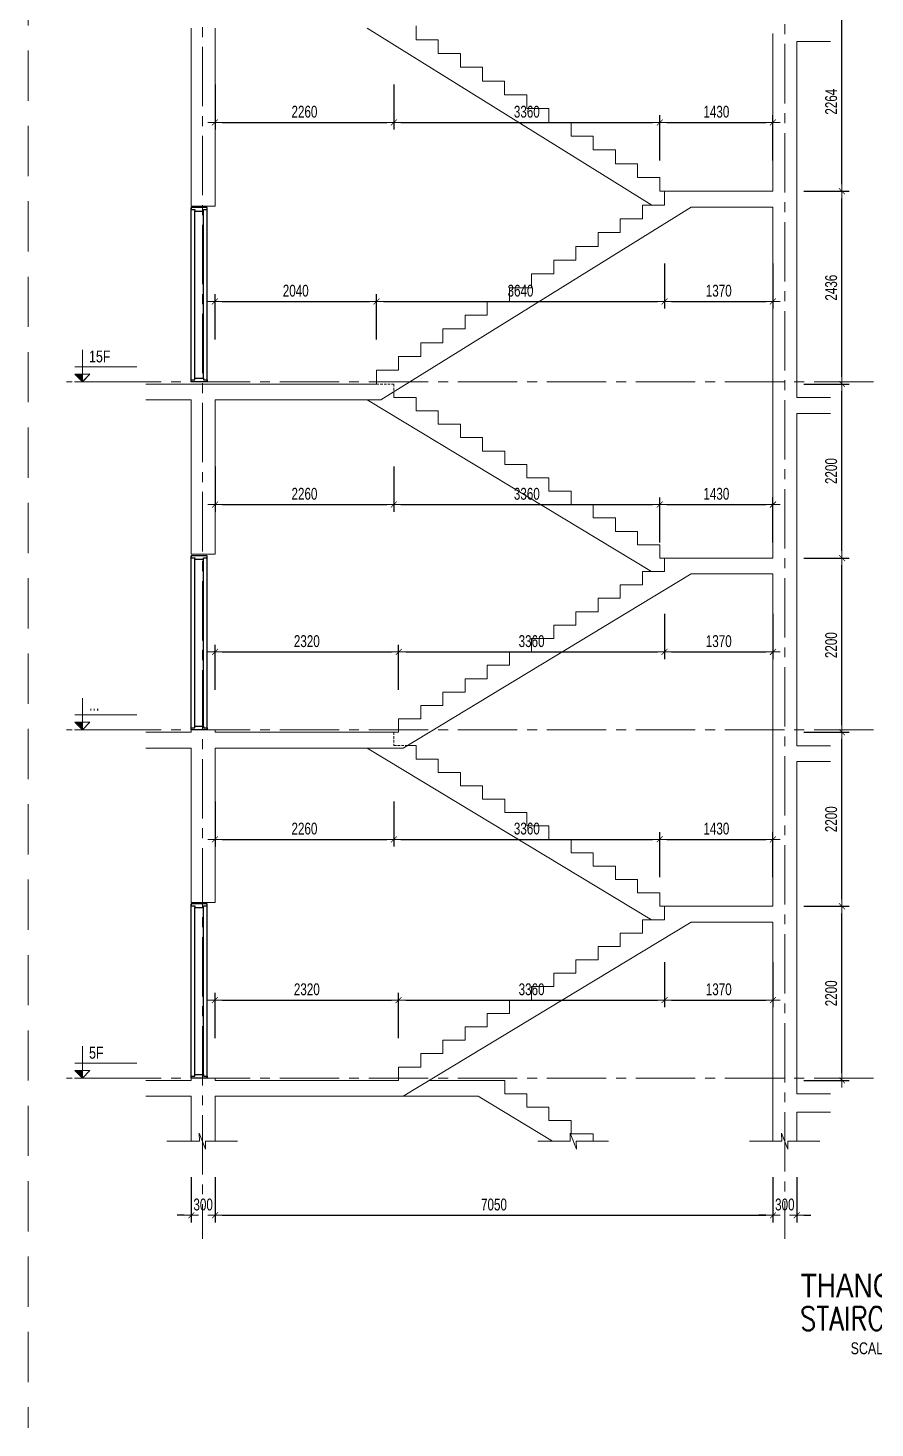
# Model space of a CAD drawing. Header units: millimetres. Extents: x -179076 to 85149, y -28646 to 38481.
# Drawn here: x 31618 to 42320, y -28646 to -10953 of the extents above; entities that cross this region are included whole.
import ezdxf
from ezdxf.enums import TextEntityAlignment as Align

# ---------------------------------------------------------------- set-up
doc = ezdxf.new("R2010")
doc.units = ezdxf.units.MM
doc.linetypes.add('CENTER2', pattern=[1.125, 0.75, -0.125, 0.125, -0.125])
doc.linetypes.add('HIDDEN2', pattern=[4.7625, 3.175, -1.5875])
doc.layers.get('Defpoints').update_dxf_attribs({"color": 151, "lineweight": 9})
doc.layers.add('A-DOOR', color=4, linetype='Continuous')
doc.layers.add('DOOR', color=4, linetype='Continuous')
for name, color, linetype, lineweight in [('NDC_S_ANNO', 7, 'Continuous', 20), ('NDC_S_AXIS', 5, 'CENTER2', 13), ('NDC_S_CONTINUOUS', 3, 'Continuous', 20), ('NDC_S_DIM', 1, 'Continuous', 15), ('NDC_S_ENG TITLE', 3, 'Continuous', 20), ('NDC_S_HIDDEN', 8, 'HIDDEN2', 13), ('NDC_S_SLAB', 2, 'Continuous', 20), ('NDC_S_SYMBOL', 1, 'Continuous', 15), ('NDC_S_TEXT SYMBOL', 7, 'Continuous', 20), ('NDC_S_VN TEXT', 7, 'Continuous', 20), ('NDC_S_VN TITLE', 6, 'Continuous', 35)]:
    doc.layers.add(name, color=color, linetype=linetype, lineweight=lineweight)
doc.styles.add('NDC_ANNO', font='', dxfattribs={"width": 0.8})
doc.styles.add('NDC_DIM', font='', dxfattribs={"width": 0.75})
doc.styles.add('NDC_EN TXT', font='romans.shx', dxfattribs={"width": 0.8})
doc.styles.add('NDC_VIE TXT', font='arial.ttf', dxfattribs={"width": 0.8})
doc.styles.get('NDC_ANNO').set_extended_font_data('Dotum')
doc.styles.get('NDC_DIM').set_extended_font_data('Dotum')
doc.dimstyles.new('NDC_dim_60', dxfattribs={"dimscale": 60, "dimtxt": 2.5, "dimasz": 1.5, "dimexe": 1.5, "dimexo": 2.5, "dimgap": 1, "dimtad": 1, "dimdec": 0, "dimzin": 0, "dimdsep": 46, "dimtxsty": 'NDC_DIM', "dimblk": 'DIMMARK', "dimcen": 0.09, "dimdle": 1.2, "dimclrd": 1, "dimclre": 1, "dimclrt": 3, "dimadec": 0, "dimazin": 0, "dimtfac": 1, "dimtdec": 0, "dimtix": 1, "dimtofl": 0, "dimtmove": 0, "dimatfit": 3, "dimfxl": 8, "dimfxlon": 1, "dimtolj": 1, "dimtzin": 0, "dimarcsym": 0})

# ---------------------------------------------------------------- blocks, each defined once
blk = doc.blocks.new('X-SECTION-2$0$X-SEC-DOO2')
at = {"layer": 'A-DOOR'}
for p, q in [((41976, 101972), (41976, 104172)), ((42021, 102017), (42021, 104127)), ((42131, 102017), (42131, 104127)), ((42176, 101972), (42176, 104172))]:
    blk.add_line(p, q, dxfattribs=at)
for points in [[(41976, 104172), (41976, 104147), (42021, 104147), (42021, 104127), (42131, 104127), (42131, 104147), (42176, 104147), (42176, 104172)], [(41976, 101972), (41976, 101997), (42021, 101997), (42021, 102017), (42131, 102017), (42131, 101997), (42176, 101997), (42176, 101972)]]:
    blk.add_lwpolyline(points, close=True, dxfattribs=at)
at = {"layer": 'Defpoints'}
blk.add_line((41976, 104192), (42176, 104192), dxfattribs=at)
blk = doc.blocks.new('kata_block_CT')
at = {"layer": 'NDC_S_ANNO'}
blk.add_hatch(color=3, dxfattribs=at).paths.add_polyline_path([(0, 1.6), (-1.61, 1.6), (0, 0)])
at = {"layer": 'NDC_S_ANNO', "ltscale": 50}
h = blk.add_hatch(dxfattribs=at)
h.set_pattern_fill('ANSI31', color=256, scale=1.406, style=0)
h.paths.add_polyline_path([(0, 1.6), (0, 0), (1.61, 1.6)])
for p, q in [((-1.59, 3.14), (11.47, 3.14)), ((11.56, 0), (-1.64, 0))]:
    blk.add_line(p, q, dxfattribs=at)
for points in [[(0, 6.69), (0, 0)], [(0, 0), (-1.61, 1.6), (0, 1.6)], [(0, 0), (1.61, 1.6), (0, 1.6)]]:
    blk.add_lwpolyline(points, dxfattribs=at)
at = {"layer": 'NDC_S_ANNO', "color": 8, "ltscale": 50}
blk.add_lwpolyline([(0, 0), (-1.61, 1.6), (0, 1.6)], dxfattribs=at)
at = {"layer": 'NDC_S_TEXT SYMBOL', "color": 3, "style": 'NDC_ANNO', "width": 0.8}
blk.add_attdef('CT', (1.41, 4.07), '', height=2.5, dxfattribs=at)
blk = doc.blocks.new('DIMMARK')
at = {"layer": 'NDC_S_DIM', "color": 1}
blk.add_line((-1.5, 0), (1, 0), dxfattribs=at)
at = {"layer": 'NDC_S_DIM', "color": 2, "const_width": 0.1}
blk.add_lwpolyline([(-0.42, -0.42), (0.42, 0.42)], dxfattribs=at)
blk = doc.blocks.new('*D416')
at = {"layer": 'Defpoints', "color": 0, "transparency": 16777216}
for p in [(36301, -23238), (33981, -24253), (36301, -24253)]:
    blk.add_point(p, dxfattribs=at)
at = {"layer": 'NDC_S_DIM', "color": 1, "lineweight": -2, "transparency": 16777216}
for p, q in [((33981, -23718), (33981, -23148)), ((36301, -23718), (36301, -23148)), ((34071, -23238), (36211, -23238))]:
    blk.add_line(p, q, dxfattribs=at)
at = {"layer": 'NDC_S_DIM', "color": 1, "lineweight": -2, "transparency": 16777216, "xscale": 90, "yscale": 90, "zscale": 90, "rotation": 180}
blk.add_blockref('DIMMARK', (33981, -23238), dxfattribs=at)
at = {"layer": 'NDC_S_DIM', "color": 1, "lineweight": -2, "transparency": 16777216, "xscale": 90, "yscale": 90, "zscale": 90}
blk.add_blockref('DIMMARK', (36301, -23238), dxfattribs=at)
at = {"layer": 'NDC_S_DIM', "color": 3, "transparency": 16777216, "insert": (35141, -23103), "char_height": 150, "attachment_point": 5, "style": 'NDC_DIM'}
blk.add_mtext('\\A1;2320', dxfattribs=at)
blk = doc.blocks.new('*D417')
at = {"layer": 'Defpoints', "color": 0, "transparency": 16777216}
for p in [(39661, -22223), (39661, -23238), (36301, -24253)]:
    blk.add_point(p, dxfattribs=at)
at = {"layer": 'NDC_S_DIM', "color": 1, "lineweight": -2, "transparency": 16777216}
for p, q in [((39661, -22758), (39661, -23328)), ((36301, -23718), (36301, -23148)), ((36391, -23238), (39571, -23238))]:
    blk.add_line(p, q, dxfattribs=at)
at = {"layer": 'NDC_S_DIM', "color": 1, "lineweight": -2, "transparency": 16777216, "xscale": 90, "yscale": 90, "zscale": 90, "rotation": 180}
blk.add_blockref('DIMMARK', (36301, -23238), dxfattribs=at)
at = {"layer": 'NDC_S_DIM', "color": 1, "lineweight": -2, "transparency": 16777216, "xscale": 90, "yscale": 90, "zscale": 90}
blk.add_blockref('DIMMARK', (39661, -23238), dxfattribs=at)
at = {"layer": 'NDC_S_DIM', "color": 3, "transparency": 16777216, "insert": (37981, -23103), "char_height": 150, "attachment_point": 5, "style": 'NDC_DIM'}
blk.add_mtext('\\A1;3360', dxfattribs=at)
blk = doc.blocks.new('*D418')
at = {"layer": 'Defpoints', "color": 0, "transparency": 16777216}
for p in [(39661, -22223), (41031, -22253), (41031, -23238)]:
    blk.add_point(p, dxfattribs=at)
at = {"layer": 'NDC_S_DIM', "color": 1, "lineweight": -2, "transparency": 16777216}
for p, q in [((39661, -22758), (39661, -23328)), ((41031, -22758), (41031, -23328)), ((39751, -23238), (40941, -23238))]:
    blk.add_line(p, q, dxfattribs=at)
at = {"layer": 'NDC_S_DIM', "color": 1, "lineweight": -2, "transparency": 16777216, "xscale": 90, "yscale": 90, "zscale": 90, "rotation": 180}
blk.add_blockref('DIMMARK', (39661, -23238), dxfattribs=at)
at = {"layer": 'NDC_S_DIM', "color": 1, "lineweight": -2, "transparency": 16777216, "xscale": 90, "yscale": 90, "zscale": 90}
blk.add_blockref('DIMMARK', (41031, -23238), dxfattribs=at)
at = {"layer": 'NDC_S_DIM', "color": 3, "transparency": 16777216, "insert": (40346, -23103), "char_height": 150, "attachment_point": 5, "style": 'NDC_DIM'}
blk.add_mtext('\\A1;1370', dxfattribs=at)
blk = doc.blocks.new('*D419')
at = {"layer": 'Defpoints', "color": 0, "transparency": 16777216}
for p in [(33981, -20053), (36241, -20023), (36241, -21207)]:
    blk.add_point(p, dxfattribs=at)
at = {"layer": 'NDC_S_DIM', "color": 1, "lineweight": -2, "transparency": 16777216}
for p, q in [((33981, -20727), (33981, -21297)), ((36241, -20727), (36241, -21297)), ((34071, -21207), (36151, -21207))]:
    blk.add_line(p, q, dxfattribs=at)
at = {"layer": 'NDC_S_DIM', "color": 1, "lineweight": -2, "transparency": 16777216, "xscale": 90, "yscale": 90, "zscale": 90, "rotation": 180}
blk.add_blockref('DIMMARK', (33981, -21207), dxfattribs=at)
at = {"layer": 'NDC_S_DIM', "color": 1, "lineweight": -2, "transparency": 16777216, "xscale": 90, "yscale": 90, "zscale": 90}
blk.add_blockref('DIMMARK', (36241, -21207), dxfattribs=at)
at = {"layer": 'NDC_S_DIM', "color": 3, "transparency": 16777216, "insert": (35111, -21072), "char_height": 150, "attachment_point": 5, "style": 'NDC_DIM'}
blk.add_mtext('\\A1;2260', dxfattribs=at)
blk = doc.blocks.new('*D420')
at = {"layer": 'Defpoints', "color": 0, "transparency": 16777216}
for p in [(36241, -20023), (39601, -21207), (39601, -22053)]:
    blk.add_point(p, dxfattribs=at)
at = {"layer": 'NDC_S_DIM', "color": 1, "lineweight": -2, "transparency": 16777216}
for p, q in [((36241, -20727), (36241, -21297)), ((36331, -21207), (39511, -21207)), ((39601, -21687), (39601, -21117))]:
    blk.add_line(p, q, dxfattribs=at)
at = {"layer": 'NDC_S_DIM', "color": 1, "lineweight": -2, "transparency": 16777216, "xscale": 90, "yscale": 90, "zscale": 90, "rotation": 180}
blk.add_blockref('DIMMARK', (36241, -21207), dxfattribs=at)
at = {"layer": 'NDC_S_DIM', "color": 1, "lineweight": -2, "transparency": 16777216, "xscale": 90, "yscale": 90, "zscale": 90}
blk.add_blockref('DIMMARK', (39601, -21207), dxfattribs=at)
at = {"layer": 'NDC_S_DIM', "color": 3, "transparency": 16777216, "insert": (37921, -21072), "char_height": 150, "attachment_point": 5, "style": 'NDC_DIM'}
blk.add_mtext('\\A1;3360', dxfattribs=at)
blk = doc.blocks.new('*D421')
at = {"layer": 'Defpoints', "color": 0, "transparency": 16777216}
for p in [(41031, -21207), (39601, -22053), (41031, -22053)]:
    blk.add_point(p, dxfattribs=at)
at = {"layer": 'NDC_S_DIM', "color": 1, "lineweight": -2, "transparency": 16777216}
for p, q in [((39601, -21687), (39601, -21117)), ((39691, -21207), (40941, -21207)), ((41031, -21687), (41031, -21117))]:
    blk.add_line(p, q, dxfattribs=at)
at = {"layer": 'NDC_S_DIM', "color": 1, "lineweight": -2, "transparency": 16777216, "xscale": 90, "yscale": 90, "zscale": 90, "rotation": 180}
blk.add_blockref('DIMMARK', (39601, -21207), dxfattribs=at)
at = {"layer": 'NDC_S_DIM', "color": 1, "lineweight": -2, "transparency": 16777216, "xscale": 90, "yscale": 90, "zscale": 90}
blk.add_blockref('DIMMARK', (41031, -21207), dxfattribs=at)
at = {"layer": 'NDC_S_DIM', "color": 3, "transparency": 16777216, "insert": (40316, -21072), "char_height": 150, "attachment_point": 5, "style": 'NDC_DIM'}
blk.add_mtext('\\A1;1430', dxfattribs=at)
blk = doc.blocks.new('*D422')
at = {"layer": 'Defpoints', "color": 0, "transparency": 16777216}
for p in [(36301, -18838), (33981, -19853), (36301, -19853)]:
    blk.add_point(p, dxfattribs=at)
at = {"layer": 'NDC_S_DIM', "color": 1, "lineweight": -2, "transparency": 16777216}
for p, q in [((33981, -19318), (33981, -18748)), ((36301, -19318), (36301, -18748)), ((34071, -18838), (36211, -18838))]:
    blk.add_line(p, q, dxfattribs=at)
at = {"layer": 'NDC_S_DIM', "color": 1, "lineweight": -2, "transparency": 16777216, "xscale": 90, "yscale": 90, "zscale": 90, "rotation": 180}
blk.add_blockref('DIMMARK', (33981, -18838), dxfattribs=at)
at = {"layer": 'NDC_S_DIM', "color": 1, "lineweight": -2, "transparency": 16777216, "xscale": 90, "yscale": 90, "zscale": 90}
blk.add_blockref('DIMMARK', (36301, -18838), dxfattribs=at)
at = {"layer": 'NDC_S_DIM', "color": 3, "transparency": 16777216, "insert": (35141, -18703), "char_height": 150, "attachment_point": 5, "style": 'NDC_DIM'}
blk.add_mtext('\\A1;2320', dxfattribs=at)
blk = doc.blocks.new('*D366')
at = {"layer": 'Defpoints', "color": 0, "transparency": 16777216}
for p in [(39661, -17823), (39661, -18838), (36301, -19853)]:
    blk.add_point(p, dxfattribs=at)
at = {"layer": 'NDC_S_DIM', "color": 1, "lineweight": -2, "transparency": 16777216}
for p, q in [((39661, -18358), (39661, -18928)), ((36301, -19318), (36301, -18748)), ((36391, -18838), (39571, -18838))]:
    blk.add_line(p, q, dxfattribs=at)
at = {"layer": 'NDC_S_DIM', "color": 1, "lineweight": -2, "transparency": 16777216, "xscale": 90, "yscale": 90, "zscale": 90, "rotation": 180}
blk.add_blockref('DIMMARK', (36301, -18838), dxfattribs=at)
at = {"layer": 'NDC_S_DIM', "color": 1, "lineweight": -2, "transparency": 16777216, "xscale": 90, "yscale": 90, "zscale": 90}
blk.add_blockref('DIMMARK', (39661, -18838), dxfattribs=at)
at = {"layer": 'NDC_S_DIM', "color": 3, "transparency": 16777216, "insert": (37981, -18703), "char_height": 150, "attachment_point": 5, "style": 'NDC_DIM'}
blk.add_mtext('\\A1;3360', dxfattribs=at)
blk = doc.blocks.new('*D367')
at = {"layer": 'Defpoints', "color": 0, "transparency": 16777216}
for p in [(39661, -17823), (41031, -17853), (41031, -18838)]:
    blk.add_point(p, dxfattribs=at)
at = {"layer": 'NDC_S_DIM', "color": 1, "lineweight": -2, "transparency": 16777216}
for p, q in [((39661, -18358), (39661, -18928)), ((41031, -18358), (41031, -18928)), ((39751, -18838), (40941, -18838))]:
    blk.add_line(p, q, dxfattribs=at)
at = {"layer": 'NDC_S_DIM', "color": 1, "lineweight": -2, "transparency": 16777216, "xscale": 90, "yscale": 90, "zscale": 90, "rotation": 180}
blk.add_blockref('DIMMARK', (39661, -18838), dxfattribs=at)
at = {"layer": 'NDC_S_DIM', "color": 1, "lineweight": -2, "transparency": 16777216, "xscale": 90, "yscale": 90, "zscale": 90}
blk.add_blockref('DIMMARK', (41031, -18838), dxfattribs=at)
at = {"layer": 'NDC_S_DIM', "color": 3, "transparency": 16777216, "insert": (40346, -18703), "char_height": 150, "attachment_point": 5, "style": 'NDC_DIM'}
blk.add_mtext('\\A1;1370', dxfattribs=at)
blk = doc.blocks.new('*D368')
at = {"layer": 'Defpoints', "color": 0, "transparency": 16777216}
for p in [(33981, -15653), (36241, -15623), (36241, -16976)]:
    blk.add_point(p, dxfattribs=at)
at = {"layer": 'NDC_S_DIM', "color": 1, "lineweight": -2, "transparency": 16777216}
for p, q in [((33981, -16496), (33981, -17066)), ((36241, -16496), (36241, -17066)), ((34071, -16976), (36151, -16976))]:
    blk.add_line(p, q, dxfattribs=at)
at = {"layer": 'NDC_S_DIM', "color": 1, "lineweight": -2, "transparency": 16777216, "xscale": 90, "yscale": 90, "zscale": 90, "rotation": 180}
blk.add_blockref('DIMMARK', (33981, -16976), dxfattribs=at)
at = {"layer": 'NDC_S_DIM', "color": 1, "lineweight": -2, "transparency": 16777216, "xscale": 90, "yscale": 90, "zscale": 90}
blk.add_blockref('DIMMARK', (36241, -16976), dxfattribs=at)
at = {"layer": 'NDC_S_DIM', "color": 3, "transparency": 16777216, "insert": (35111, -16841), "char_height": 150, "attachment_point": 5, "style": 'NDC_DIM'}
blk.add_mtext('\\A1;2260', dxfattribs=at)
blk = doc.blocks.new('*D369')
at = {"layer": 'Defpoints', "color": 0, "transparency": 16777216}
for p in [(36241, -15623), (39601, -16976), (39601, -17653)]:
    blk.add_point(p, dxfattribs=at)
at = {"layer": 'NDC_S_DIM', "color": 1, "lineweight": -2, "transparency": 16777216}
for p, q in [((36241, -16496), (36241, -17066)), ((36331, -16976), (39511, -16976)), ((39601, -17456), (39601, -16886))]:
    blk.add_line(p, q, dxfattribs=at)
at = {"layer": 'NDC_S_DIM', "color": 1, "lineweight": -2, "transparency": 16777216, "xscale": 90, "yscale": 90, "zscale": 90, "rotation": 180}
blk.add_blockref('DIMMARK', (36241, -16976), dxfattribs=at)
at = {"layer": 'NDC_S_DIM', "color": 1, "lineweight": -2, "transparency": 16777216, "xscale": 90, "yscale": 90, "zscale": 90}
blk.add_blockref('DIMMARK', (39601, -16976), dxfattribs=at)
at = {"layer": 'NDC_S_DIM', "color": 3, "transparency": 16777216, "insert": (37921, -16841), "char_height": 150, "attachment_point": 5, "style": 'NDC_DIM'}
blk.add_mtext('\\A1;3360', dxfattribs=at)
blk = doc.blocks.new('*D370')
at = {"layer": 'Defpoints', "color": 0, "transparency": 16777216}
for p in [(41031, -16976), (39601, -17653), (41031, -17653)]:
    blk.add_point(p, dxfattribs=at)
at = {"layer": 'NDC_S_DIM', "color": 1, "lineweight": -2, "transparency": 16777216}
for p, q in [((39601, -17456), (39601, -16886)), ((39691, -16976), (40941, -16976)), ((41031, -17456), (41031, -16886))]:
    blk.add_line(p, q, dxfattribs=at)
at = {"layer": 'NDC_S_DIM', "color": 1, "lineweight": -2, "transparency": 16777216, "xscale": 90, "yscale": 90, "zscale": 90, "rotation": 180}
blk.add_blockref('DIMMARK', (39601, -16976), dxfattribs=at)
at = {"layer": 'NDC_S_DIM', "color": 1, "lineweight": -2, "transparency": 16777216, "xscale": 90, "yscale": 90, "zscale": 90}
blk.add_blockref('DIMMARK', (41031, -16976), dxfattribs=at)
at = {"layer": 'NDC_S_DIM', "color": 3, "transparency": 16777216, "insert": (40316, -16841), "char_height": 150, "attachment_point": 5, "style": 'NDC_DIM'}
blk.add_mtext('\\A1;1430', dxfattribs=at)
blk = doc.blocks.new('*D371')
at = {"layer": 'Defpoints', "color": 0, "transparency": 16777216}
for p in [(36021, -14409), (36021, -15453), (33981, -15653)]:
    blk.add_point(p, dxfattribs=at)
at = {"layer": 'NDC_S_DIM', "color": 1, "lineweight": -2, "transparency": 16777216}
for p, q in [((33981, -14889), (33981, -14319)), ((36021, -14889), (36021, -14319)), ((34071, -14409), (35931, -14409))]:
    blk.add_line(p, q, dxfattribs=at)
at = {"layer": 'NDC_S_DIM', "color": 1, "lineweight": -2, "transparency": 16777216, "xscale": 90, "yscale": 90, "zscale": 90, "rotation": 180}
blk.add_blockref('DIMMARK', (33981, -14409), dxfattribs=at)
at = {"layer": 'NDC_S_DIM', "color": 1, "lineweight": -2, "transparency": 16777216, "xscale": 90, "yscale": 90, "zscale": 90}
blk.add_blockref('DIMMARK', (36021, -14409), dxfattribs=at)
at = {"layer": 'NDC_S_DIM', "color": 3, "transparency": 16777216, "insert": (35001, -14274), "char_height": 150, "attachment_point": 5, "style": 'NDC_DIM'}
blk.add_mtext('\\A1;2040', dxfattribs=at)
blk = doc.blocks.new('*D372')
at = {"layer": 'Defpoints', "color": 0, "transparency": 16777216}
for p in [(39661, -13191), (39661, -14409), (36021, -15453)]:
    blk.add_point(p, dxfattribs=at)
at = {"layer": 'NDC_S_DIM', "color": 1, "lineweight": -2, "transparency": 16777216}
for p, q in [((39661, -13929), (39661, -14499)), ((36021, -14889), (36021, -14319)), ((36111, -14409), (39571, -14409))]:
    blk.add_line(p, q, dxfattribs=at)
at = {"layer": 'NDC_S_DIM', "color": 1, "lineweight": -2, "transparency": 16777216, "xscale": 90, "yscale": 90, "zscale": 90, "rotation": 180}
blk.add_blockref('DIMMARK', (36021, -14409), dxfattribs=at)
at = {"layer": 'NDC_S_DIM', "color": 1, "lineweight": -2, "transparency": 16777216, "xscale": 90, "yscale": 90, "zscale": 90}
blk.add_blockref('DIMMARK', (39661, -14409), dxfattribs=at)
at = {"layer": 'NDC_S_DIM', "color": 3, "transparency": 16777216, "insert": (37841, -14274), "char_height": 150, "attachment_point": 5, "style": 'NDC_DIM'}
blk.add_mtext('\\A1;3640', dxfattribs=at)
blk = doc.blocks.new('*D373')
at = {"layer": 'Defpoints', "color": 0, "transparency": 16777216}
for p in [(39661, -13191), (41031, -13217), (41031, -14409)]:
    blk.add_point(p, dxfattribs=at)
at = {"layer": 'NDC_S_DIM', "color": 1, "lineweight": -2, "transparency": 16777216}
for p, q in [((39661, -13929), (39661, -14499)), ((41031, -13929), (41031, -14499)), ((39751, -14409), (40941, -14409))]:
    blk.add_line(p, q, dxfattribs=at)
at = {"layer": 'NDC_S_DIM', "color": 1, "lineweight": -2, "transparency": 16777216, "xscale": 90, "yscale": 90, "zscale": 90, "rotation": 180}
blk.add_blockref('DIMMARK', (39661, -14409), dxfattribs=at)
at = {"layer": 'NDC_S_DIM', "color": 1, "lineweight": -2, "transparency": 16777216, "xscale": 90, "yscale": 90, "zscale": 90}
blk.add_blockref('DIMMARK', (41031, -14409), dxfattribs=at)
at = {"layer": 'NDC_S_DIM', "color": 3, "transparency": 16777216, "insert": (40346, -14274), "char_height": 150, "attachment_point": 5, "style": 'NDC_DIM'}
blk.add_mtext('\\A1;1370', dxfattribs=at)
blk = doc.blocks.new('*D374')
at = {"layer": 'Defpoints', "color": 0, "transparency": 16777216}
for p in [(36241, -10753), (33981, -10953), (36241, -12147)]:
    blk.add_point(p, dxfattribs=at)
at = {"layer": 'NDC_S_DIM', "color": 1, "lineweight": -2, "transparency": 16777216}
for p, q in [((33981, -11667), (33981, -12237)), ((36241, -11667), (36241, -12237)), ((34071, -12147), (36151, -12147))]:
    blk.add_line(p, q, dxfattribs=at)
at = {"layer": 'NDC_S_DIM', "color": 1, "lineweight": -2, "transparency": 16777216, "xscale": 90, "yscale": 90, "zscale": 90, "rotation": 180}
blk.add_blockref('DIMMARK', (33981, -12147), dxfattribs=at)
at = {"layer": 'NDC_S_DIM', "color": 1, "lineweight": -2, "transparency": 16777216, "xscale": 90, "yscale": 90, "zscale": 90}
blk.add_blockref('DIMMARK', (36241, -12147), dxfattribs=at)
at = {"layer": 'NDC_S_DIM', "color": 3, "transparency": 16777216, "insert": (35111, -12012), "char_height": 150, "attachment_point": 5, "style": 'NDC_DIM'}
blk.add_mtext('\\A1;2260', dxfattribs=at)
blk = doc.blocks.new('*D375')
at = {"layer": 'Defpoints', "color": 0, "transparency": 16777216}
for p in [(36241, -10753), (39601, -12147), (39601, -13017)]:
    blk.add_point(p, dxfattribs=at)
at = {"layer": 'NDC_S_DIM', "color": 1, "lineweight": -2, "transparency": 16777216}
for p, q in [((36241, -11667), (36241, -12237)), ((36331, -12147), (39511, -12147)), ((39601, -12627), (39601, -12057))]:
    blk.add_line(p, q, dxfattribs=at)
at = {"layer": 'NDC_S_DIM', "color": 1, "lineweight": -2, "transparency": 16777216, "xscale": 90, "yscale": 90, "zscale": 90, "rotation": 180}
blk.add_blockref('DIMMARK', (36241, -12147), dxfattribs=at)
at = {"layer": 'NDC_S_DIM', "color": 1, "lineweight": -2, "transparency": 16777216, "xscale": 90, "yscale": 90, "zscale": 90}
blk.add_blockref('DIMMARK', (39601, -12147), dxfattribs=at)
at = {"layer": 'NDC_S_DIM', "color": 3, "transparency": 16777216, "insert": (37921, -12012), "char_height": 150, "attachment_point": 5, "style": 'NDC_DIM'}
blk.add_mtext('\\A1;3360', dxfattribs=at)
blk = doc.blocks.new('*D376')
at = {"layer": 'Defpoints', "color": 0, "transparency": 16777216}
for p in [(41031, -12147), (39601, -13017), (41031, -13017)]:
    blk.add_point(p, dxfattribs=at)
at = {"layer": 'NDC_S_DIM', "color": 1, "lineweight": -2, "transparency": 16777216}
for p, q in [((39601, -12627), (39601, -12057)), ((39691, -12147), (40941, -12147)), ((41031, -12627), (41031, -12057))]:
    blk.add_line(p, q, dxfattribs=at)
at = {"layer": 'NDC_S_DIM', "color": 1, "lineweight": -2, "transparency": 16777216, "xscale": 90, "yscale": 90, "zscale": 90, "rotation": 180}
blk.add_blockref('DIMMARK', (39601, -12147), dxfattribs=at)
at = {"layer": 'NDC_S_DIM', "color": 1, "lineweight": -2, "transparency": 16777216, "xscale": 90, "yscale": 90, "zscale": 90}
blk.add_blockref('DIMMARK', (41031, -12147), dxfattribs=at)
at = {"layer": 'NDC_S_DIM', "color": 3, "transparency": 16777216, "insert": (40316, -12012), "char_height": 150, "attachment_point": 5, "style": 'NDC_DIM'}
blk.add_mtext('\\A1;1430', dxfattribs=at)
blk = doc.blocks.new('Drawing name_symbol')
at = {"layer": 'NDC_S_ENG TITLE', "style": 'NDC_EN TXT', "width": 0.8}
blk.add_attdef('SECTDET1', text='', height=5, dxfattribs=at).set_placement((0, 1.01), align=Align.CENTER)
at = {"layer": 'NDC_S_TEXT SYMBOL', "lineweight": 25, "style": 'NDC_ANNO', "width": 0.8}
blk.add_attdef('SSCALE', text='', height=2.5, dxfattribs=at).set_placement((0, -4), align=Align.CENTER)
at = {"layer": 'NDC_S_VN TITLE', "style": 'NDC_VIE TXT', "width": 0.8}
blk.add_attdef('SECTDET2', text='', height=5, dxfattribs=at).set_placement((0, 7.97), align=Align.CENTER)
blk = doc.blocks.new('*D401')
at = {"layer": 'Defpoints', "color": 0, "transparency": 16777216}
for p in [(33681, -24453), (33981, -24453), (33981, -25958)]:
    blk.add_point(p, dxfattribs=at)
at = {"layer": 'NDC_S_DIM', "color": 1, "lineweight": -2, "transparency": 16777216}
for p, q in [((33681, -25478), (33681, -26048)), ((33981, -25478), (33981, -26048)), ((33591, -25958), (33501, -25958)), ((34071, -25958), (34161, -25958))]:
    blk.add_line(p, q, dxfattribs=at)
at = {"layer": 'NDC_S_DIM', "color": 1, "lineweight": -2, "transparency": 16777216, "xscale": 90, "yscale": 90, "zscale": 90}
blk.add_blockref('DIMMARK', (33681, -25958), dxfattribs=at)
at = {"layer": 'NDC_S_DIM', "color": 1, "lineweight": -2, "transparency": 16777216, "xscale": 90, "yscale": 90, "zscale": 90, "rotation": 180}
blk.add_blockref('DIMMARK', (33981, -25958), dxfattribs=at)
at = {"layer": 'NDC_S_DIM', "color": 3, "transparency": 16777216, "insert": (33831, -25823), "char_height": 150, "attachment_point": 5, "style": 'NDC_DIM'}
blk.add_mtext('\\A1;300', dxfattribs=at)
blk = doc.blocks.new('*D402')
at = {"layer": 'Defpoints', "color": 0, "transparency": 16777216}
for p in [(33981, -24453), (41031, -25021), (41031, -25958)]:
    blk.add_point(p, dxfattribs=at)
at = {"layer": 'NDC_S_DIM', "color": 1, "lineweight": -2, "transparency": 16777216}
for p, q in [((33981, -25478), (33981, -26048)), ((41031, -25478), (41031, -26048)), ((34071, -25958), (40941, -25958))]:
    blk.add_line(p, q, dxfattribs=at)
at = {"layer": 'NDC_S_DIM', "color": 1, "lineweight": -2, "transparency": 16777216, "xscale": 90, "yscale": 90, "zscale": 90, "rotation": 180}
blk.add_blockref('DIMMARK', (33981, -25958), dxfattribs=at)
at = {"layer": 'NDC_S_DIM', "color": 1, "lineweight": -2, "transparency": 16777216, "xscale": 90, "yscale": 90, "zscale": 90}
blk.add_blockref('DIMMARK', (41031, -25958), dxfattribs=at)
at = {"layer": 'NDC_S_DIM', "color": 3, "transparency": 16777216, "insert": (37506, -25823), "char_height": 150, "attachment_point": 5, "style": 'NDC_DIM'}
blk.add_mtext('\\A1;7050', dxfattribs=at)
blk = doc.blocks.new('*D403')
at = {"layer": 'Defpoints', "color": 0, "transparency": 16777216}
for p in [(41031, -25021), (41331, -25021), (41331, -25958)]:
    blk.add_point(p, dxfattribs=at)
at = {"layer": 'NDC_S_DIM', "color": 1, "lineweight": -2, "transparency": 16777216}
for p, q in [((41031, -25478), (41031, -26048)), ((41331, -25478), (41331, -26048)), ((40941, -25958), (40851, -25958)), ((41421, -25958), (41511, -25958))]:
    blk.add_line(p, q, dxfattribs=at)
at = {"layer": 'NDC_S_DIM', "color": 1, "lineweight": -2, "transparency": 16777216, "xscale": 90, "yscale": 90, "zscale": 90}
blk.add_blockref('DIMMARK', (41031, -25958), dxfattribs=at)
at = {"layer": 'NDC_S_DIM', "color": 1, "lineweight": -2, "transparency": 16777216, "xscale": 90, "yscale": 90, "zscale": 90, "rotation": 180}
blk.add_blockref('DIMMARK', (41331, -25958), dxfattribs=at)
at = {"layer": 'NDC_S_DIM', "color": 3, "transparency": 16777216, "insert": (41181, -25823), "char_height": 150, "attachment_point": 5, "style": 'NDC_DIM'}
blk.add_mtext('\\A1;300', dxfattribs=at)
blk = doc.blocks.new('*D274')
at = {"layer": 'Defpoints', "color": 0, "transparency": 16777216}
for p in [(39601, -22053), (41903, -22053), (36301, -24253)]:
    blk.add_point(p, dxfattribs=at)
at = {"layer": 'NDC_S_DIM', "color": 1, "lineweight": -2, "transparency": 16777216}
for p, q in [((41423, -22053), (41993, -22053)), ((41903, -24163), (41903, -22143)), ((41423, -24253), (41993, -24253))]:
    blk.add_line(p, q, dxfattribs=at)
at = {"layer": 'NDC_S_DIM', "color": 1, "lineweight": -2, "transparency": 16777216, "xscale": 90, "yscale": 90, "zscale": 90}
for p, rotation in [((41903, -22053), 90), ((41903, -24253), 270)]:
    blk.add_blockref('DIMMARK', p, dxfattribs=dict(at, rotation=rotation))
at = {"layer": 'NDC_S_DIM', "color": 3, "transparency": 16777216, "insert": (41767, -23153), "char_height": 150, "attachment_point": 5, "rotation": 90, "style": 'NDC_DIM'}
blk.add_mtext('\\A1;2200', dxfattribs=at)
blk = doc.blocks.new('*D275')
at = {"layer": 'Defpoints', "color": 0, "transparency": 16777216}
for p in [(36301, -19853), (41903, -19853), (39601, -22053)]:
    blk.add_point(p, dxfattribs=at)
at = {"layer": 'NDC_S_DIM', "color": 1, "lineweight": -2, "transparency": 16777216}
for p, q in [((41423, -19853), (41993, -19853)), ((41903, -21963), (41903, -19943)), ((41423, -22053), (41993, -22053))]:
    blk.add_line(p, q, dxfattribs=at)
at = {"layer": 'NDC_S_DIM', "color": 1, "lineweight": -2, "transparency": 16777216, "xscale": 90, "yscale": 90, "zscale": 90}
for p, rotation in [((41903, -19853), 90), ((41903, -22053), 270)]:
    blk.add_blockref('DIMMARK', p, dxfattribs=dict(at, rotation=rotation))
at = {"layer": 'NDC_S_DIM', "color": 3, "transparency": 16777216, "insert": (41767, -20953), "char_height": 150, "attachment_point": 5, "rotation": 90, "style": 'NDC_DIM'}
blk.add_mtext('\\A1;2200', dxfattribs=at)
blk = doc.blocks.new('*D276')
at = {"layer": 'Defpoints', "color": 0, "transparency": 16777216}
for p in [(39601, -17653), (41903, -17653), (36301, -19853)]:
    blk.add_point(p, dxfattribs=at)
at = {"layer": 'NDC_S_DIM', "color": 1, "lineweight": -2, "transparency": 16777216}
for p, q in [((41423, -17653), (41993, -17653)), ((41903, -19763), (41903, -17743)), ((41423, -19853), (41993, -19853))]:
    blk.add_line(p, q, dxfattribs=at)
at = {"layer": 'NDC_S_DIM', "color": 1, "lineweight": -2, "transparency": 16777216, "xscale": 90, "yscale": 90, "zscale": 90}
for p, rotation in [((41903, -17653), 90), ((41903, -19853), 270)]:
    blk.add_blockref('DIMMARK', p, dxfattribs=dict(at, rotation=rotation))
at = {"layer": 'NDC_S_DIM', "color": 3, "transparency": 16777216, "insert": (41767, -18753), "char_height": 150, "attachment_point": 5, "rotation": 90, "style": 'NDC_DIM'}
blk.add_mtext('\\A1;2200', dxfattribs=at)
blk = doc.blocks.new('*D277')
at = {"layer": 'Defpoints', "color": 0, "transparency": 16777216}
for p in [(36021, -15453), (41903, -15453), (39601, -17653)]:
    blk.add_point(p, dxfattribs=at)
at = {"layer": 'NDC_S_DIM', "color": 1, "lineweight": -2, "transparency": 16777216}
for p, q in [((41423, -15453), (41993, -15453)), ((41903, -17563), (41903, -15543)), ((41423, -17653), (41993, -17653))]:
    blk.add_line(p, q, dxfattribs=at)
at = {"layer": 'NDC_S_DIM', "color": 1, "lineweight": -2, "transparency": 16777216, "xscale": 90, "yscale": 90, "zscale": 90}
for p, rotation in [((41903, -15453), 90), ((41903, -17653), 270)]:
    blk.add_blockref('DIMMARK', p, dxfattribs=dict(at, rotation=rotation))
at = {"layer": 'NDC_S_DIM', "color": 3, "transparency": 16777216, "insert": (41767, -16553), "char_height": 150, "attachment_point": 5, "rotation": 90, "style": 'NDC_DIM'}
blk.add_mtext('\\A1;2200', dxfattribs=at)
blk = doc.blocks.new('*D278')
at = {"layer": 'Defpoints', "color": 0, "transparency": 16777216}
for p in [(39601, -13017), (41903, -13017), (36021, -15453)]:
    blk.add_point(p, dxfattribs=at)
at = {"layer": 'NDC_S_DIM', "color": 1, "lineweight": -2, "transparency": 16777216}
for p, q in [((41423, -13017), (41993, -13017)), ((41903, -15363), (41903, -13107)), ((41423, -15453), (41993, -15453))]:
    blk.add_line(p, q, dxfattribs=at)
at = {"layer": 'NDC_S_DIM', "color": 1, "lineweight": -2, "transparency": 16777216, "xscale": 90, "yscale": 90, "zscale": 90}
for p, rotation in [((41903, -13017), 90), ((41903, -15453), 270)]:
    blk.add_blockref('DIMMARK', p, dxfattribs=dict(at, rotation=rotation))
at = {"layer": 'NDC_S_DIM', "color": 3, "transparency": 16777216, "insert": (41767, -14235), "char_height": 150, "attachment_point": 5, "rotation": 90, "style": 'NDC_DIM'}
blk.add_mtext('\\A1;2436', dxfattribs=at)
blk = doc.blocks.new('*D279')
at = {"layer": 'Defpoints', "color": 0, "transparency": 16777216}
for p in [(36301, -10753), (41903, -10753), (39601, -13017)]:
    blk.add_point(p, dxfattribs=at)
at = {"layer": 'NDC_S_DIM', "color": 1, "lineweight": -2, "transparency": 16777216}
for p, q in [((41423, -10753), (41993, -10753)), ((41903, -12927), (41903, -10843)), ((41423, -13017), (41993, -13017))]:
    blk.add_line(p, q, dxfattribs=at)
at = {"layer": 'NDC_S_DIM', "color": 1, "lineweight": -2, "transparency": 16777216, "xscale": 90, "yscale": 90, "zscale": 90}
for p, rotation in [((41903, -10753), 90), ((41903, -13017), 270)]:
    blk.add_blockref('DIMMARK', p, dxfattribs=dict(at, rotation=rotation))
at = {"layer": 'NDC_S_DIM', "color": 3, "transparency": 16777216, "insert": (41767, -11885), "char_height": 150, "attachment_point": 5, "rotation": 90, "style": 'NDC_DIM'}
blk.add_mtext('\\A1;2264', dxfattribs=at)

msp = doc.modelspace()

# ---------------------------------------------------------------- linework, layer by layer
at = {"layer": 'NDC_S_AXIS', "ltscale": 1000}
for p, q in [((33821.1, 3432.7), (33821.1, -26257.6)), ((41181.1, 3469.4), (41181.1, -26257.6))]:
    msp.add_line(p, q, dxfattribs=at)
for points in [[(42300, -15423.4), (32106, -15423.4)], [(42300, -19823.4), (32106, -19823.4)], [(42300, -24223.4), (32106, -24223.4)]]:
    msp.add_lwpolyline(points, dxfattribs=at)
at = {"layer": 'NDC_S_CONTINUOUS'}
for p, q in [((39502.1, -13191.4), (35903.7, -10953.4)), ((39494.4, -17822.6), (35905.3, -15653.4)), ((39494.4, -22222.6), (35905.3, -20053.4)), ((36356.8, -24453.4), (37305.4, -24453.4)), ((37305.4, -24453.4), (38247.3, -25021))]:
    msp.add_line(p, q, dxfattribs=at)
for points in [[(39661.1, -13017.4), (39601.1, -13017.4), (39601.1, -12843.2), (39321, -12843.2), (39321, -12669.1), (39041, -12669.1), (39041, -12494.9), (38761, -12494.9), (38761, -12320.8), (38481, -12320.8), (38481, -12146.6), (38201, -12146.6), (38201, -11972.5), (37920.9, -11972.5), (37920.9, -11798.3), (37640.9, -11798.3), (37640.9, -11624.2), (37360.9, -11624.2), (37360.9, -11450), (37080.9, -11450), (37080.9, -11275.9), (36800.9, -11275.9), (36800.9, -11101.7), (36520.9, -11101.7), (36520.9, -10927.5)], [(39661.1, -17653.4), (39601.1, -17653.4), (39601.1, -17484.2), (39321.1, -17484.2), (39321.1, -17314.9), (39041.1, -17314.9), (39041.1, -17145.7), (38761.1, -17145.7), (38761.1, -16976.5), (38481.1, -16976.5), (38481.1, -16807.2), (38201.1, -16807.2), (38201.1, -16638), (37921.1, -16638), (37921.1, -16468.8), (37641.1, -16468.8), (37641.1, -16299.5), (37361.1, -16299.5), (37361.1, -16130.3), (37081.1, -16130.3), (37081.1, -15961.1), (36801.1, -15961.1), (36801.1, -15791.9), (36521.1, -15791.9), (36521.1, -15622.6), (36241.1, -15622.6), (36241.1, -15552.2)], [(39661.1, -22053.4), (39601.1, -22053.4), (39601.1, -21884.2), (39321.1, -21884.2), (39321.1, -21714.9), (39041.1, -21714.9), (39041.1, -21545.7), (38761.1, -21545.7), (38761.1, -21376.5), (38481.1, -21376.5), (38481.1, -21207.2), (38201.1, -21207.2), (38201.1, -21038), (37921.1, -21038), (37921.1, -20868.8), (37641.1, -20868.8), (37641.1, -20699.5), (37361.1, -20699.5), (37361.1, -20530.3), (37081.1, -20530.3), (37081.1, -20361.1), (36801.1, -20361.1), (36801.1, -20191.9), (36521.1, -20191.9), (36521.1, -20022.6), (36407.7, -20022.6)], [(36687.7, -24253.4), (37641.1, -24253.4), (37641.1, -24422.1), (37921.1, -24422.1), (37921.1, -24590.9), (38201.1, -24590.9), (38201.1, -24759.6), (38481.1, -24759.6), (38481.1, -24928.4), (38761.1, -24928.4), (38761.1, -25021)]]:
    msp.add_lwpolyline(points, dxfattribs=at)
at = {"layer": 'NDC_S_HIDDEN', "ltscale": 200}
msp.add_line((31617.9, 4953.6), (31617.9, -28646.4), dxfattribs=at)
at = {"layer": 'NDC_S_HIDDEN', "ltscale": 10}
for points in [[(36021.1, -15453.4), (36241.1, -15453.4), (36241.1, -15552.2)], [(36241.1, -19856), (36241.1, -20022.6), (36407.7, -20022.6)]]:
    msp.add_lwpolyline(points, dxfattribs=at)
at = {"layer": 'NDC_S_SLAB'}
for p, q in [((33681.1, -13203.4), (33681.1, -10953.4)), ((33981.1, -10953.4), (33981.1, -13203.4)), ((41756.6, -11123.4), (41331.1, -11123.4)), ((41331.1, -11123.4), (41331.1, -15623.4)), ((33981.1, -13203.4), (33681.1, -13203.4)), ((41031.1, -15423.4), (41031.1, -17653.4)), ((33681.1, -15653.4), (33106.1, -15653.4)), ((33681.1, -17603.4), (33681.1, -15653.4)), ((33981.1, -17603.4), (33981.1, -15653.4)), ((41756.6, -15823.4), (41331.1, -15823.4)), ((41331.1, -15823.4), (41331.1, -20023.4)), ((33681.1, -17603.4), (33981.1, -17603.4)), ((39996.8, -17853.4), (36356.8, -20053.4)), ((39996.8, -17853.4), (41031.1, -17853.4)), ((41031.1, -17853.4), (41031.1, -19823.4)), ((33681.1, -19853.4), (33681.1, -19823.4)), ((33681.1, -19823.4), (33981.1, -19823.4)), ((33981.1, -19853.4), (33981.1, -19823.4)), ((41031.1, -19823.4), (41031.1, -22053.4)), ((33681.1, -20053.4), (33106.1, -20053.4)), ((36356.8, -20053.4), (33981.1, -20053.4)), ((41756.6, -20223.4), (41331.1, -20223.4)), ((41331.1, -20223.4), (41331.1, -24423.4)), ((39996.8, -22253.4), (36356.8, -24453.4)), ((39996.8, -22253.4), (41031.1, -22253.4)), ((41031.1, -22253.4), (41031.1, -25021)), ((33981.1, -24223.4), (33981.1, -24253.4)), ((33681.1, -24453.4), (33106.1, -24453.4)), ((36356.8, -24453.4), (33981.1, -24453.4)), ((33981.1, -24453.4), (33981.1, -25021)), ((41756.6, -24653.4), (41331.1, -24653.4)), ((41331.1, -24653.4), (41331.1, -25021))]:
    msp.add_line(p, q, dxfattribs=at)
for points in [[(33106.1, -15453.4), (36021.1, -15453.4), (36021.1, -15279.4), (36301.1, -15279.4), (36301.1, -15105.4), (36581.1, -15105.4), (36581.1, -14931.4), (36861.1, -14931.4), (36861.1, -14757.4), (37141.1, -14757.4), (37141.1, -14583.4), (37421.1, -14583.4), (37421.1, -14409.4), (37701.1, -14409.4), (37701.1, -14235.4), (37981.1, -14235.4), (37981.1, -14061.4), (38261.1, -14061.4), (38261.1, -13887.4), (38541.1, -13887.4), (38541.1, -13713.4), (38821.1, -13713.4), (38821.1, -13539.4), (39101.1, -13539.4), (39101.1, -13365.4), (39381.1, -13365.4), (39381.1, -13191.4), (39661.1, -13191.4), (39661.1, -13017.4), (41031.1, -13017.4), (41031.1, -11023.4)], [(33980.8, -15653.4), (36078.1, -15653.4), (39998.1, -13217.4), (41031.1, -13217.4), (41031.1, -15423.4)], [(41756.6, -15623.4), (41331.1, -15623.4)], [(33981.1, -19853.4), (36301.1, -19853.4), (36301.1, -19684.2), (36581.1, -19684.2), (36581.1, -19514.9), (36861.1, -19514.9), (36861.1, -19345.7), (37141.1, -19345.7), (37141.1, -19176.5), (37421.1, -19176.5), (37421.1, -19007.2), (37701.1, -19007.2), (37701.1, -18838), (37981.1, -18838), (37981.1, -18668.8), (38261.1, -18668.8), (38261.1, -18499.5), (38541.1, -18499.5), (38541.1, -18330.3), (38821.1, -18330.3), (38821.1, -18161.1), (39101.1, -18161.1), (39101.1, -17991.9), (39381.1, -17991.9), (39381.1, -17822.6), (39661.1, -17822.6), (39661.1, -17653.4), (41031.1, -17653.4)], [(33106.1, -19853.4), (33681.1, -19853.4)], [(33106.1, -19853.4), (33681.1, -19853.4)], [(33981.1, -20053.4), (33981.1, -22003.4), (33681.1, -22003.4), (33681.1, -20053.4)], [(41756.6, -20023.4), (41331.1, -20023.4)], [(33981.1, -24253.4), (36301.1, -24253.4), (36301.1, -24084.2), (36581.1, -24084.2), (36581.1, -23914.9), (36861.1, -23914.9), (36861.1, -23745.7), (37141.1, -23745.7), (37141.1, -23576.5), (37421.1, -23576.5), (37421.1, -23407.2), (37701.1, -23407.2), (37701.1, -23238), (37981.1, -23238), (37981.1, -23068.8), (38261.1, -23068.8), (38261.1, -22899.5), (38541.1, -22899.5), (38541.1, -22730.3), (38821.1, -22730.3), (38821.1, -22561.1), (39101.1, -22561.1), (39101.1, -22391.9), (39381.1, -22391.9), (39381.1, -22222.6), (39661.1, -22222.6), (39661.1, -22053.4), (41031.1, -22053.4)], [(33681.1, -24253.4), (33681.1, -24223.4), (33981.1, -24223.4)], [(33106.1, -24253.4), (33681.1, -24253.4)], [(33681.1, -25021), (33681.1, -24453.4)], [(41756.6, -24423.4), (41331.1, -24423.4)]]:
    msp.add_lwpolyline(points, dxfattribs=at)
at = {"layer": 'NDC_S_SYMBOL'}
for points in [[(33373.7, -25021), (33783.3, -25021), (33781.1, -24921), (33861.1, -25121), (33859, -25021), (34265.2, -25021)], [(38060.5, -25021), (38470.1, -25021), (38467.9, -24921), (38547.9, -25121), (38545.8, -25021), (38952.1, -25021)], [(40733.6, -25021), (41143.2, -25021), (41141.1, -24921), (41221.1, -25121), (41218.9, -25021), (41625.2, -25021)]]:
    msp.add_lwpolyline(points, dxfattribs=at)

# ---------------------------------------------------------------- block references
at = {"layer": 'DOOR'}
for p in [(-8294.5, -117395.2), (-8294.5, -121795.2), (-8294.5, -126195.2)]:
    msp.add_blockref('X-SECTION-2$0$X-SEC-DOO2', p, dxfattribs=at)
at = {"layer": 'NDC_S_ANNO', "xscale": 60, "yscale": 60, "zscale": 60}
msp.add_blockref('Drawing name_symbol', (42488.5, -27473.8), dxfattribs=at).add_auto_attribs({'SECTDET1': 'STAIRCASE 02', 'SECTDET2': 'THANG BỘ 02', 'SSCALE': 'SCALE 1 : 60'})
at = {"layer": 'NDC_S_VN TEXT', "xscale": 60, "yscale": 60, "zscale": 60}
for p, values in [((32304.5, -15423.4), {'CT': '15F'}), ((32304.5, -19823.4), {'CT': '...'}), ((32304.5, -24223.4), {'CT': '5F'})]:
    msp.add_blockref('kata_block_CT', p, dxfattribs=at).add_auto_attribs(values)

# ---------------------------------------------------------------- dimensions: what is measured, and where the dimension line sits
at = {"layer": 'NDC_S_DIM'}
for base, p1, p2, picture, middle in [((36241.1, -12146.6), (33981.1, -10953.4), (36241.1, -10753.4), '*D374', (35111.1, -12011.5)), ((36021.1, -14409.4), (33981.1, -15653.4), (36021.1, -15453.4), '*D371', (35001.1, -14274.3)), ((36241.1, -16976.5), (33980.8, -15653.4), (36241.1, -15622.6), '*D368', (35110.9, -16841.4)), ((36301.1, -18838), (33981.1, -19853.4), (36301.1, -19853.4), '*D422', (35141.1, -18702.9)), ((36241.1, -21207.2), (33981.1, -20053.4), (36241.1, -20022.6), '*D419', (35111.1, -21072.1)), ((36301.1, -23238), (33981.1, -24253.4), (36301.1, -24253.4), '*D416', (35141.1, -23102.9)), ((33981.1, -25958), (33681.1, -24453.4), (33981.1, -24453.4), '*D401', (33831.1, -25822.9))]:
    dim = msp.add_linear_dim(base=base, p1=p1, p2=p2, dimstyle='NDC_dim_60', dxfattribs=at)
    dim.commit()
    dim.dimension.update_dxf_attribs({"geometry": picture, "text_midpoint": middle})
for base, p1, p2, picture, middle in [((39601.1, -12146.6), (36241.1, -10753.4), (39601.1, -13017.4), '*D375', (37921.1, -12011.5)), ((41031.1, -12146.6), (39601.1, -13017.4), (41031.1, -13017.4), '*D376', (40316.1, -12011.5)), ((39661.1, -14409.4), (36021.1, -15453.4), (39661.1, -13191.4), '*D372', (37841.1, -14274.3)), ((41031.1, -14409.4), (39661.1, -13191.4), (41031.1, -13217.4), '*D373', (40346.1, -14274.3)), ((39601.1, -16976.5), (36241.1, -15622.6), (39601.1, -17653.4), '*D369', (37921.1, -16841.4)), ((41031.1, -16976.5), (39601.1, -17653.4), (41031.1, -17653.4), '*D370', (40316.1, -16841.4)), ((39661.1, -18838), (36301.1, -19853.4), (39661.1, -17822.6), '*D366', (37981.1, -18702.9)), ((41031.1, -18838), (39661.1, -17822.6), (41031.1, -17853.4), '*D367', (40346.1, -18702.9)), ((39601.1, -21207.2), (36241.1, -20022.6), (39601.1, -22053.4), '*D420', (37921.1, -21072.1)), ((41031.1, -21207.2), (39601.1, -22053.4), (41031.1, -22053.4), '*D421', (40316.1, -21072.1)), ((39661.1, -23238), (36301.1, -24253.4), (39661.1, -22222.6), '*D417', (37981.1, -23102.9)), ((41031.1, -23238), (39661.1, -22222.6), (41031.1, -22253.4), '*D418', (40346.1, -23102.9)), ((41031.1, -25958), (33981.1, -24453.4), (41031.1, -25021), '*D402', (37506.1, -25822.9)), ((41331.1, -25958), (41031.1, -25021), (41331.1, -25021), '*D403', (41181.1, -25822.9))]:
    dim = msp.add_linear_dim(base=base, p1=p1, p2=p2, dimstyle='NDC_dim_60', override={"dimtmove": 1}, dxfattribs=at)
    dim.commit()
    dim.dimension.update_dxf_attribs({"geometry": picture, "text_midpoint": middle})
for base, p1, p2, picture, middle in [((41902.5, -10753.4), (39601.1, -13017.4), (36301.1, -10753.4), '*D279', (41767.4, -11885.4)), ((41902.5, -13017.4), (36021.1, -15453.4), (39601.1, -13017.4), '*D278', (41767.4, -14235.4)), ((41902.5, -15453.4), (39601.1, -17653.4), (36021.1, -15453.4), '*D277', (41767.4, -16553.4)), ((41902.5, -17653.4), (36301.1, -19853.4), (39601.1, -17653.4), '*D276', (41767.4, -18753.4)), ((41902.5, -19853.4), (39601.1, -22053.4), (36301.1, -19853.4), '*D275', (41767.4, -20953.4))]:
    dim = msp.add_linear_dim(base=base, p1=p1, p2=p2, angle=90, dimstyle='NDC_dim_60', override={"dimtmove": 1}, dxfattribs=at)
    dim.commit()
    dim.dimension.update_dxf_attribs({"geometry": picture, "text_midpoint": middle})
dim = msp.add_linear_dim(base=(41902.5, -22053.4), p1=(36301.1, -24253.4), p2=(39601.1, -22053.4), angle=90, dimstyle='NDC_dim_60', dxfattribs=at)
dim.commit()
dim.dimension.update_dxf_attribs({"geometry": '*D274', "text_midpoint": (41767.4, -23153.4)})

doc.saveas('drawing.dxf')
